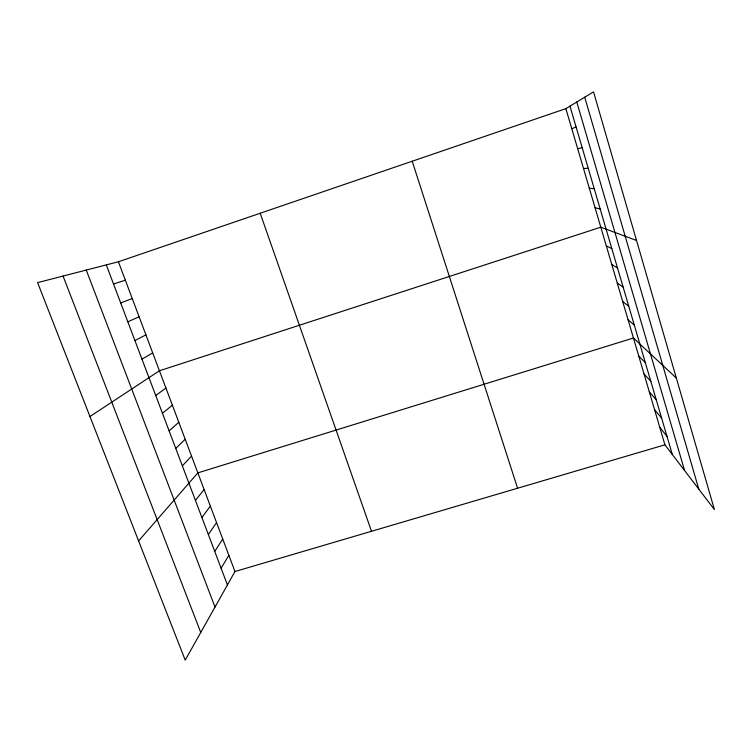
<?xml version="1.0" encoding="UTF-8"?>
<svg xmlns="http://www.w3.org/2000/svg" width="752" height="752" viewBox="0 0 752 752"><rect width="100%" height="100%" fill="white"/><g stroke="black" fill="none" stroke-linecap="round" stroke-linejoin="round"><path stroke-width="1.13" d="M664.918 444.817L234.962 571.52L185.218 660.143L37.6 282.63L118.412 261.771L565.871 108.645L593.535 91.857L714.4 509.565L664.918 444.817L565.871 108.645M221.097 568.23L228.862 555.314M214.734 551.413L222.733 539.015M208.332 534.493L216.567 522.621M201.893 517.479L210.363 506.134M195.417 500.371L204.121 489.552M138.594 540.914L197.851 472.876L633.447 337.996L676.358 378.077M182.351 465.836L191.534 456.107M175.752 448.408L185.189 439.243M169.115 430.887L178.807 422.276M162.441 413.252L172.387 405.206M155.73 395.514L165.929 388.041M89.958 416.533L159.433 370.783L600.801 227.198L636.54 240.48M141.978 359.165L152.703 352.885M134.928 340.553L145.926 334.884M127.84 321.818L139.111 316.771M571.793 128.724L576.098 127.003M120.705 302.962L132.258 298.553M113.524 283.993L125.358 280.214M577.668 148.67L582.18 147.712M583.505 168.495L588.224 168.279M589.305 188.188L594.23 188.714M595.076 207.759L600.19 209.009M606.328 245.951L611.827 248.611M611.818 264.582L617.505 267.928M617.27 283.109L623.145 287.123M622.694 301.514L628.747 306.196M628.089 319.807L634.312 325.146M638.768 356.072L645.348 362.69M644.06 374.035L650.809 381.283M649.324 391.886L656.242 399.763M654.55 409.643L661.638 418.131M659.748 427.286L667.005 436.386M63.055 276.059L200.756 632.46M86.254 270.071L215.016 607.052M106.295 264.901L227.424 584.943M118.412 261.771L234.962 571.52M260.201 213.248L371.497 531.279M412.218 161.229L517.583 488.236M569.969 106.164L672.326 454.518M576.784 102.018L684.602 470.573M584.727 97.196L698.805 489.157"/></g></svg>
